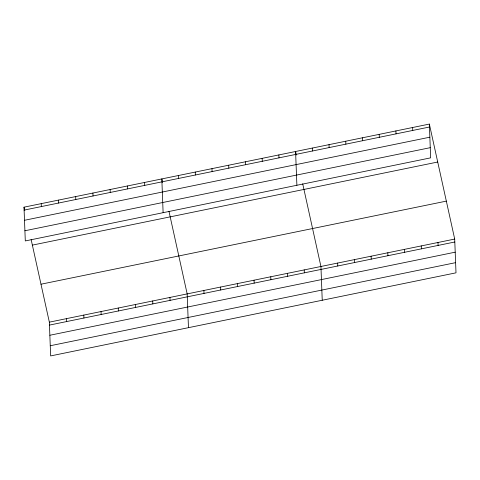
<?xml version="1.0" encoding="UTF-8"?>
<svg xmlns="http://www.w3.org/2000/svg" width="480" height="480" viewBox="0 0 480 480"><rect width="100%" height="100%" fill="white"/><g stroke="black" fill="none" stroke-linecap="round" stroke-linejoin="round"><path stroke-width="0.72" d="M429.354 124.08L430.65 157.848L25.296 240.936L24 207.174L429.354 124.08L454.704 239.064L456 272.826L50.646 355.92L49.35 322.152L31.128 239.496M24.114 210.108L429.468 127.014M24.504 220.284L429.858 137.19M24.906 230.766L430.26 147.672M32.364 245.118L437.718 162.024M40.986 284.208L446.34 201.12M49.35 322.152L454.704 239.064M49.464 325.092L454.818 241.998M49.854 335.262L455.208 252.174M50.256 345.744L455.61 262.656M296.358 155.016L295.584 151.5L296.886 185.268M302.712 183.822L320.934 266.484L322.236 300.246M162.594 182.436L161.82 178.92L163.116 212.688M168.948 211.242L187.17 293.904L188.466 327.672M24 207.174L24.774 210.684M437.982 242.49L438.096 245.424M421.26 245.916L421.374 248.85M412.632 127.506L412.746 130.44M404.538 249.342L404.652 252.282M395.91 130.932L396.024 133.872M387.822 252.774L387.93 255.708M379.188 134.364L379.302 137.298M371.1 256.2L371.214 259.134M362.472 137.79L362.58 140.724M354.378 259.626L354.492 262.56M345.75 141.216L345.864 144.15M337.656 263.052L337.77 265.992M329.028 144.642L329.142 147.582M312.306 148.074L312.42 151.008M304.218 269.91L304.326 272.844M287.496 273.336L287.61 276.27M278.868 154.926L278.976 157.866M270.774 276.762L270.888 279.702M262.146 158.358L262.26 161.292M254.052 280.194L254.166 283.128M245.424 161.784L245.538 164.718M237.33 283.62L237.444 286.554M228.702 165.21L228.816 168.144M220.614 287.046L220.722 289.98M211.98 168.636L212.094 171.576M203.892 290.472L204.006 293.412M195.264 172.068L195.372 175.002M178.542 175.494L178.656 178.428M169.944 297.432L170.058 300.372M152.718 300.966L152.826 303.9M144.594 182.454L144.708 185.388M135.486 304.494L135.6 307.434M127.362 185.982L127.476 188.916M118.26 308.028L118.374 310.962M110.136 189.516L110.25 192.45M101.034 311.562L101.148 314.496M92.91 193.044L93.024 195.984M83.808 315.09L83.916 318.024M75.684 196.578L75.798 199.512M66.576 318.624L66.69 321.558M58.452 200.112L58.566 203.046M41.226 203.64L41.34 206.574"/></g></svg>
